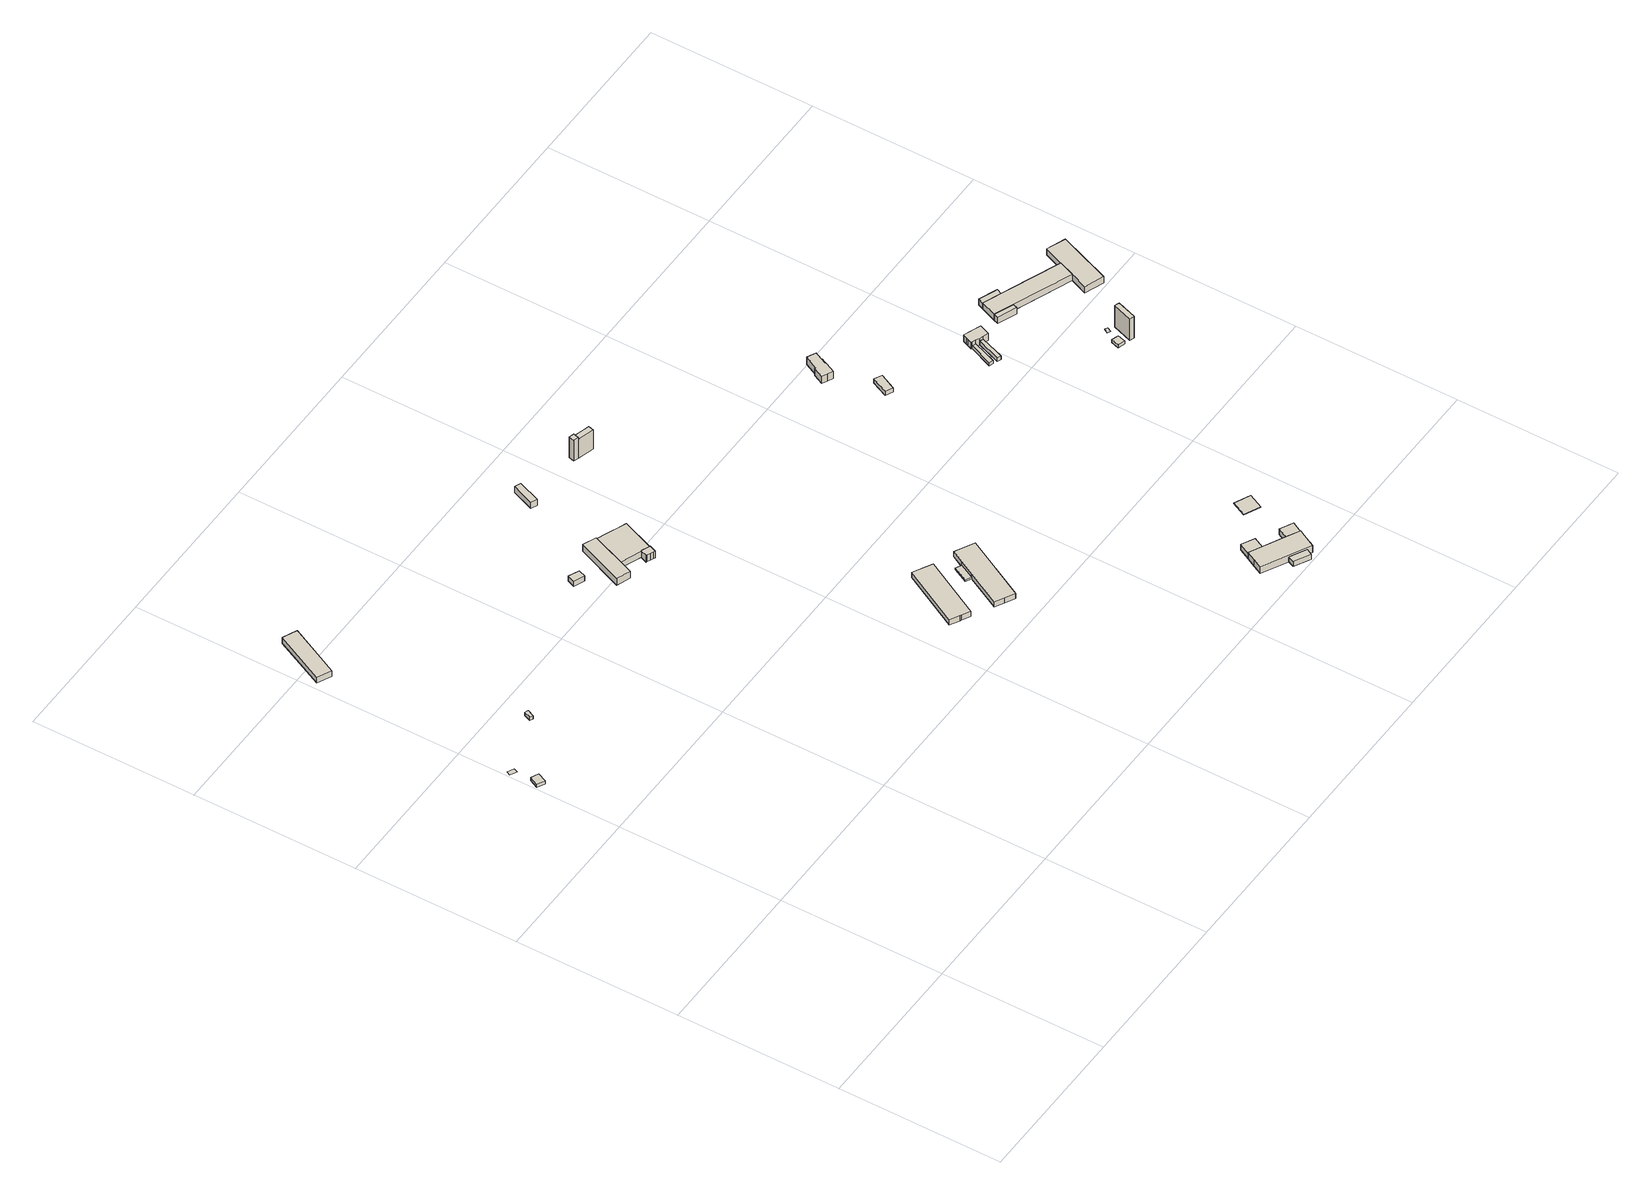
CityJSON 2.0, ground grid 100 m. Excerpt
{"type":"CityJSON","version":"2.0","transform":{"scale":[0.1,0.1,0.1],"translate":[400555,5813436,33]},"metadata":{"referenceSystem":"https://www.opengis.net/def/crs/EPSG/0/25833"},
"CityObjects":{
"building1":{"type":"Building","attributes":{"Gemeindeschluessel":"11000009","BezugspunktDach":"2200","function":"31001_2000","measuredHeight":2.48,"storeysAboveGround":1},"address":[{"country":"Germany","locality":"Berlin","thoroughfareNumber":"131B (3)","thoroughfareName":"An der Wuhlheide"}],"geometry":[{"type":"Solid","lod":"1","boundaries":[[[[0,1,2,3]],[[4,5,6,7]],[[4,7,3,2]],[[5,4,2,1]],[[6,5,1,0]],[[7,6,0,3]]]]}]},
"building2":{"type":"Building","attributes":{"Gemeindeschluessel":"11000009","BezugspunktDach":"2200","function":"51009_1610","measuredHeight":0.04,"storeysAboveGround":0},"address":[{"country":"Germany","locality":"Berlin"}],"geometry":[{"type":"MultiSurface","lod":"1","boundaries":[[[8,9,10,11]]]}]},
"building3":{"type":"Building","attributes":{"Gemeindeschluessel":"11000009","BezugspunktDach":"2200","function":"31001_2520","measuredHeight":2.38,"storeysAboveGround":1},"address":[{"country":"Germany","locality":"Berlin","thoroughfareNumber":"131B (6)","thoroughfareName":"An der Wuhlheide"}],"geometry":[{"type":"Solid","lod":"1","boundaries":[[[[12,13,14,15]],[[16,17,18,19]],[[16,19,15,14]],[[17,16,14,13]],[[18,17,13,12]],[[19,18,12,15]]]]}]},
"building4":{"type":"Building","attributes":{"Gemeindeschluessel":"11000009","BezugspunktDach":"2200","function":"31001_2000","measuredHeight":4.87,"storeysAboveGround":1},"address":[{"country":"Germany","locality":"Berlin","thoroughfareNumber":"131B (9)","thoroughfareName":"An der Wuhlheide"}],"geometry":[{"type":"Solid","lod":"1","boundaries":[[[[20,21,22,23]],[[24,25,26,27]],[[24,27,23,22]],[[25,24,22,21]],[[26,25,21,20]],[[27,26,20,23]]]]}]},
"building5":{"type":"Building","attributes":{"Gemeindeschluessel":"11000009","BezugspunktDach":"2200","function":"31001_2000","measuredHeight":3.69,"storeysAboveGround":1},"address":[{"country":"Germany","locality":"Berlin","thoroughfareNumber":"167 (1)","thoroughfareName":"An der Wuhlheide"}],"geometry":[{"type":"Solid","lod":"1","boundaries":[[[[28,29,30,31]],[[32,33,34,35]],[[32,35,31,30]],[[33,32,30,29]],[[34,33,29,28]],[[35,34,28,31]]]]}]},
"building6":{"type":"Building","attributes":{"Gemeindeschluessel":"11000009","function":"31001_2000"},"address":[{"country":"Germany","locality":"Berlin","thoroughfareNumber":"167","thoroughfareName":"An der Wuhlheide"}],"children":["building6-1","building6-2","building6-3"]},
"building6-1":{"type":"BuildingPart","attributes":{"BezugspunktDach":"2200","measuredHeight":4.33,"storeysAboveGround":1},"parents":["building6"],"geometry":[{"type":"MultiSurface","lod":"1","boundaries":[[[36,37,38,39,40,41,42,43]],[[44,45,46,47,48,49,50,51]],[[45,44,42,41]],[[46,45,41,40]],[[47,46,40,39]],[[48,47,39,38]],[[49,48,38,37]],[[51,50,36,43]],[[44,51,43,42]],[[50,52,53,36,54]],[[55,56,57,53,52]],[[49,37,57,58,56]]]}]},
"building6-2":{"type":"BuildingPart","attributes":{"BezugspunktDach":"2200","measuredHeight":5.02,"storeysAboveGround":1},"parents":["building6"],"geometry":[{"type":"MultiSurface","lod":"1","boundaries":[[[59,60,61,62,63,64,65,66,67]],[[50,52,56,49,68,69,70,71,72]],[[50,72,67,66]],[[53,36,50,66,65]],[[57,53,65,64]],[[49,37,57,56,64,63]],[[68,49,63,62]],[[69,68,62,61]],[[70,69,61,60]],[[71,70,60,59]],[[72,71,59,67]],[[52,50,36,53]],[[56,52,53,57]],[[56,57,37,49,73]]]}]},
"building6-3":{"type":"BuildingPart","attributes":{"BezugspunktDach":"2200","measuredHeight":5.15,"storeysAboveGround":1},"parents":["building6"],"geometry":[{"type":"MultiSurface","lod":"1","boundaries":[[[74,75,76,77,78]],[[79,44,51,80,81]],[[79,81,78,77]],[[44,79,77,76]],[[43,42,44,76,75]],[[80,51,75,74]],[[81,80,74,78]],[[51,44,42,43]]]}]},
"building7":{"type":"Building","attributes":{"Gemeindeschluessel":"11000009","BezugspunktDach":"2200","function":"31001_2000","measuredHeight":4.6,"storeysAboveGround":1},"address":[{"country":"Germany","locality":"Berlin","thoroughfareNumber":"165 (2)","thoroughfareName":"An der Wuhlheide"}],"geometry":[{"type":"Solid","lod":"1","boundaries":[[[[82,83,84,85,86,87,88,89]],[[90,91,92,93,94,95,96,97]],[[90,97,89,88]],[[91,90,88,87]],[[92,91,87,86]],[[93,92,86,85]],[[94,93,85,84]],[[95,94,84,83]],[[96,95,83,82]],[[97,96,82,89]]]]}]},
"building8":{"type":"Building","attributes":{"Gemeindeschluessel":"11000009","BezugspunktDach":"2200","function":"31001_2000","measuredHeight":4.73,"storeysAboveGround":1},"address":[{"country":"Germany","locality":"Berlin","thoroughfareNumber":"167 (2)","thoroughfareName":"An der Wuhlheide"}],"geometry":[{"type":"Solid","lod":"1","boundaries":[[[[98,99,100,101,102]],[[103,104,105,106,107]],[[103,107,102,101]],[[104,103,101,100]],[[105,104,100,99]],[[106,105,99,98]],[[107,106,98,102]]]]}]},
"building9":{"type":"Building","attributes":{"Gemeindeschluessel":"11000009","BezugspunktDach":"2200","function":"31001_2000","measuredHeight":0.992,"storeysAboveGround":1},"address":[{"country":"Germany","locality":"Berlin","thoroughfareNumber":"165 (1)","thoroughfareName":"An der Wuhlheide"}],"geometry":[{"type":"Solid","lod":"1","boundaries":[[[[108,109,110,111]],[[112,113,114,115]],[[112,115,111,110]],[[113,112,110,109]],[[114,113,109,108]],[[115,114,108,111]]]]}]},
"building10":{"type":"Building","attributes":{"Gemeindeschluessel":"11000009","BezugspunktDach":"2200","function":"31001_2000","measuredHeight":4.32,"storeysAboveGround":1},"address":[{"country":"Germany","locality":"Berlin","thoroughfareNumber":"165","thoroughfareName":"An der Wuhlheide"}],"geometry":[{"type":"Solid","lod":"1","boundaries":[[[[116,117,118,119,120,121,122,123,124,125]],[[126,127,128,129,130,131,132,133,134,135]],[[126,135,125,124]],[[127,126,124,123]],[[128,127,123,122]],[[129,128,122,121]],[[130,129,121,120]],[[131,130,120,119]],[[132,131,119,118]],[[133,132,118,117]],[[134,133,117,116]],[[135,134,116,125]]]]}]},
"building11":{"type":"Building","attributes":{"Gemeindeschluessel":"11000009","BezugspunktDach":"2200","function":"51009_1610","measuredHeight":15.38,"storeysAboveGround":0},"address":[{"country":"Germany","locality":"Berlin"}],"geometry":[{"type":"Solid","lod":"1","boundaries":[[[[136,137,138,139]],[[140,141,142,143]],[[140,143,139,138]],[[141,140,138,137]],[[142,141,137,136]],[[143,142,136,139]]]]}]},
"building12":{"type":"Building","attributes":{"Gemeindeschluessel":"11000009","BezugspunktDach":"2200","function":"31001_2000","measuredHeight":16.61,"storeysAboveGround":1},"address":[{"country":"Germany","locality":"Berlin","thoroughfareNumber":"167 (3)","thoroughfareName":"An der Wuhlheide"}],"geometry":[{"type":"Solid","lod":"1","boundaries":[[[[144,145,146,147,148]],[[141,149,150,151,142]],[[141,142,148,147]],[[149,141,147,146]],[[150,149,146,145]],[[151,150,145,144]],[[142,151,144,148]]]]}]},
"building13":{"type":"Building","attributes":{"Gemeindeschluessel":"11000009","BezugspunktDach":"2200","function":"31001_2000","measuredHeight":4.89,"storeysAboveGround":1},"address":[{"country":"Germany","locality":"Berlin","thoroughfareNumber":"163 (1)","thoroughfareName":"An der Wuhlheide"}],"geometry":[{"type":"Solid","lod":"1","boundaries":[[[[152,153,154,155]],[[156,157,158,159]],[[156,159,155,154]],[[157,156,154,153]],[[158,157,153,152]],[[159,158,152,155]]]]}]},
"building14":{"type":"Building","attributes":{"Gemeindeschluessel":"11000009","BezugspunktDach":"2200","function":"31001_2000","measuredHeight":4.42,"storeysAboveGround":1},"address":[{"country":"Germany","locality":"Berlin","thoroughfareNumber":"163 (3)","thoroughfareName":"An der Wuhlheide"}],"geometry":[{"type":"Solid","lod":"1","boundaries":[[[[160,161,162,163]],[[164,165,166,167]],[[164,167,163,162]],[[165,164,162,161]],[[166,165,161,160]],[[167,166,160,163]]]]}]},
"building15":{"type":"Building","attributes":{"Gemeindeschluessel":"11000009","BezugspunktDach":"2200","function":"31001_2000","measuredHeight":5.58,"storeysAboveGround":1},"address":[{"country":"Germany","locality":"Berlin","thoroughfareNumber":"163","thoroughfareName":"An der Wuhlheide"}],"geometry":[{"type":"Solid","lod":"1","boundaries":[[[[168,169,170,171,172,173,174,175]],[[176,177,178,179,180,181,182,183]],[[176,183,175,174]],[[177,176,174,173]],[[178,177,173,172]],[[179,178,172,171]],[[180,179,171,170]],[[181,180,170,169]],[[182,181,169,168]],[[183,182,168,175]]]]}]},
"building16":{"type":"Building","attributes":{"Gemeindeschluessel":"11000009","BezugspunktDach":"2200","function":"31001_2000","measuredHeight":4.94,"storeysAboveGround":1},"address":[{"country":"Germany","locality":"Berlin","thoroughfareNumber":"163 (2)","thoroughfareName":"An der Wuhlheide"}],"geometry":[{"type":"Solid","lod":"1","boundaries":[[[[184,185,186,187]],[[188,189,190,191]],[[188,191,187,186]],[[189,188,186,185]],[[190,189,185,184]],[[191,190,184,187]]]]}]},
"building17":{"type":"Building","attributes":{"Gemeindeschluessel":"11000009","BezugspunktDach":"2200","function":"31001_2000","measuredHeight":0.221,"storeysAboveGround":1},"address":[{"country":"Germany","locality":"Berlin","thoroughfareNumber":"163 (8)","thoroughfareName":"An der Wuhlheide"}],"geometry":[{"type":"Solid","lod":"1","boundaries":[[[[192,193,194,195]],[[196,197,198,199]],[[196,199,195,194]],[[197,196,194,193]],[[198,197,193,192]],[[199,198,192,195]]]]}]},
"building18":{"type":"Building","attributes":{"Gemeindeschluessel":"11000009","BezugspunktDach":"2200","function":"31001_2000","measuredHeight":3,"storeysAboveGround":1},"address":[{"country":"Germany","locality":"Berlin","thoroughfareNumber":"169 (11)","thoroughfareName":"An der Wuhlheide"}],"geometry":[{"type":"Solid","lod":"1","boundaries":[[[[200,201,202,203]],[[204,205,206,207]],[[204,207,203,202]],[[205,204,202,201]],[[206,205,201,200]],[[207,206,200,203]]]]}]},
"building19":{"type":"Building","attributes":{"Gemeindeschluessel":"11000009","BezugspunktDach":"2200","function":"31001_2000","measuredHeight":7.27,"storeysAboveGround":1},"address":[{"country":"Germany","locality":"Berlin","thoroughfareNumber":"169 (12)","thoroughfareName":"An der Wuhlheide"}],"geometry":[{"type":"Solid","lod":"1","boundaries":[[[[208,209,210,211,212,213,214,215,216,217,218,219]],[[220,221,222,223,224,225,226,227,228,229,230,231]],[[220,231,219,218]],[[221,220,218,217]],[[222,221,217,216]],[[223,222,216,215]],[[224,223,215,214]],[[225,224,214,213]],[[226,225,213,212]],[[227,226,212,211]],[[228,227,211,210]],[[229,228,210,209]],[[230,229,209,208]],[[231,230,208,219]]]]}]},
"building20":{"type":"Building","attributes":{"Gemeindeschluessel":"11000009","BezugspunktDach":"2200","function":"31001_2000","measuredHeight":1.2,"storeysAboveGround":1},"address":[{"country":"Germany","locality":"Berlin","thoroughfareNumber":"169 (13)","thoroughfareName":"An der Wuhlheide"}],"geometry":[{"type":"Solid","lod":"1","boundaries":[[[[232,233,234,235,236,237]],[[238,239,240,241,242,243]],[[238,243,237,236]],[[239,238,236,235]],[[240,239,235,234]],[[241,240,234,233]],[[242,241,233,232]],[[243,242,232,237]]]]}]},
"building21":{"type":"Building","attributes":{"Gemeindeschluessel":"11000009","BezugspunktDach":"2200","function":"31001_2000","measuredHeight":2.86,"storeysAboveGround":1},"address":[{"country":"Germany","locality":"Berlin","thoroughfareNumber":"169 (2)","thoroughfareName":"An der Wuhlheide"}],"geometry":[{"type":"Solid","lod":"1","boundaries":[[[[244,245,246,247,248]],[[249,250,251,252,253]],[[249,253,248,247]],[[250,249,247,246]],[[251,250,246,245]],[[252,251,245,244]],[[253,252,244,248]]]]}]},
"building22":{"type":"Building","attributes":{"Gemeindeschluessel":"11000009","BezugspunktDach":"2200","function":"31001_2000","measuredHeight":3.03,"storeysAboveGround":1},"address":[{"country":"Germany","locality":"Berlin","thoroughfareNumber":"169 (3)","thoroughfareName":"An der Wuhlheide"}],"geometry":[{"type":"Solid","lod":"1","boundaries":[[[[254,255,256,257,258]],[[259,260,261,262,263]],[[259,263,258,257]],[[260,259,257,256]],[[261,260,256,255]],[[262,261,255,254]],[[263,262,254,258]]]]}]},
"building23":{"type":"Building","attributes":{"Gemeindeschluessel":"11000009","BezugspunktDach":"2200","function":"31001_2000","measuredHeight":5.29,"storeysAboveGround":1},"address":[{"country":"Germany","locality":"Berlin","thoroughfareNumber":"169 (1)","thoroughfareName":"An der Wuhlheide"}],"geometry":[{"type":"Solid","lod":"1","boundaries":[[[[264,265,266,267,268,269,270,271,272,273,274,275]],[[276,277,278,279,280,281,282,261,259,251,249,283]],[[276,283,275,274]],[[277,276,274,273]],[[278,277,273,272]],[[279,278,272,271]],[[280,279,271,270]],[[281,280,270,269]],[[282,281,269,268]],[[261,282,268,267]],[[259,261,267,266]],[[251,259,266,265]],[[249,251,265,264]],[[283,249,264,275]]]]}]},
"building24":{"type":"Building","attributes":{"Gemeindeschluessel":"11000009","BezugspunktDach":"2200","function":"31001_2000","measuredHeight":2.33,"storeysAboveGround":1},"address":[{"country":"Germany","locality":"Berlin","thoroughfareNumber":"169 (4)","thoroughfareName":"An der Wuhlheide"}],"geometry":[{"type":"Solid","lod":"1","boundaries":[[[[284,285,286,287]],[[288,289,290,291]],[[288,291,287,286]],[[289,288,286,285]],[[290,289,285,284]],[[291,290,284,287]]]]}]},
"building25":{"type":"Building","attributes":{"Gemeindeschluessel":"11000009","BezugspunktDach":"2200","function":"31001_2000","measuredHeight":0.109,"storeysAboveGround":1},"address":[{"country":"Germany","locality":"Berlin","thoroughfareNumber":"169 (6)","thoroughfareName":"An der Wuhlheide"}],"geometry":[{"type":"Solid","lod":"1","boundaries":[[[[292,293,294,295]],[[296,297,298,299]],[[296,299,295,294]],[[297,296,294,293]],[[298,297,293,292]],[[299,298,292,295]]]]}]},
"building26":{"type":"Building","attributes":{"Gemeindeschluessel":"11000009","BezugspunktDach":"2200","function":"31001_2000","measuredHeight":16.12,"storeysAboveGround":1},"address":[{"country":"Germany","locality":"Berlin","thoroughfareNumber":"169 (5)","thoroughfareName":"An der Wuhlheide"}],"geometry":[{"type":"Solid","lod":"1","boundaries":[[[[300,301,302,303]],[[304,305,306,307]],[[304,307,303,302]],[[305,304,302,301]],[[306,305,301,300]],[[307,306,300,303]]]]}]},
"building27":{"type":"Building","attributes":{"Gemeindeschluessel":"11000009","function":"31001_2000"},"address":[{"country":"Germany","locality":"Berlin","thoroughfareNumber":"169","thoroughfareName":"An der Wuhlheide"}],"children":["building27-1","building27-2","building27-3","building27-4"]},
"building27-1":{"type":"BuildingPart","attributes":{"BezugspunktDach":"2200","measuredHeight":5.01,"storeysAboveGround":1},"parents":["building27"],"geometry":[{"type":"MultiSurface","lod":"1","boundaries":[[[308,309,310,311,312,313,314,315]],[[316,317,318,319,320,321,322,323]],[[316,323,315,314]],[[324,325,326,316,314,313]],[[318,317,313,312]],[[319,318,312,311]],[[322,321,309,308]],[[317,316,326,325,324]],[[320,319,311,310]],[[321,327,320,310,309]],[[328,323,322,308,315]]]}]},
"building27-2":{"type":"BuildingPart","attributes":{"BezugspunktDach":"2200","measuredHeight":4.63,"storeysAboveGround":1},"parents":["building27"],"geometry":[{"type":"MultiSurface","lod":"1","boundaries":[[[329,330,331,332]],[[323,322,333,334]],[[323,334,332,331]],[[308,315,323,331,330]],[[333,322,330,329]],[[334,333,329,332]],[[322,323,315,308]]]}]},
"building27-3":{"type":"BuildingPart","attributes":{"BezugspunktDach":"2200","measuredHeight":4.26,"storeysAboveGround":1},"parents":["building27"],"geometry":[{"type":"Solid","lod":"1","boundaries":[[[[325,335,336,326]],[[337,338,317,316]],[[337,316,326,336]],[[338,337,336,335]],[[317,338,335,325]],[[316,317,325,326]]]]}]},
"building27-4":{"type":"BuildingPart","attributes":{"BezugspunktDach":"2200","measuredHeight":4.63,"storeysAboveGround":1},"parents":["building27"],"geometry":[{"type":"MultiSurface","lod":"1","boundaries":[[[339,340,341,342,343,344,345,346]],[[347,321,319,348,349,350,351,352]],[[347,352,346,345]],[[321,347,345,344]],[[311,310,309,353,344,343]],[[348,319,343,342]],[[349,348,342,341]],[[350,349,341,340]],[[351,350,340,339]],[[352,351,339,346]],[[319,320,310,311]],[[320,321,353,309,310]]]}]}
},
"vertices":[
[48,2491,44],[74,2547,44],[29,2567,44],[3,2513,44],[29,2567,20],[74,2547,20],[48,2491,20],[3,2513,20],
[44,2663,21],[54,2686,21],[14,2705,21],[4,2681,21],
[419,2803,41],[438,2845,41],[417,2854,41],[401,2812,41],[417,2854,17],[438,2845,17],[419,2803,17],[401,2812,17],
[114,3855,61],[265,4167,61],[181,4206,61],[32,3896,61],[181,4206,18],[265,4167,18],[114,3855,18],[32,3896,18],
[1421,3124,50],[1439,3167,50],[1374,3195,50],[1358,3150,50],[1374,3195,13],[1439,3167,13],[1421,3124,13],[1358,3150,13],
[1725,2968,57],[1779,2947,57],[1857,3143,57],[1802,3165,57],[1769,3179,57],[1734,3193,57],[1677,3216,57],[1599,3018,57],[1677,3216,14],[1734,3193,14],[1769,3179,14],[1802,3165,14],[1857,3143,14],[1779,2947,14],[1725,2968,14],[1599,3018,14],[1732,2965,14],[1732,2965,57],[1725,2968,30],[1744,2960,14],[1772,2949,14],[1772,2949,57],[1772,2949,30],
[1715,2924,63],[1735,2915,63],[1755,2907,63],[1762,2904,63],[1779,2947,63],[1772,2949,63],[1732,2965,63],[1725,2968,63],[1709,2926,63],[1762,2904,14],[1755,2907,14],[1735,2915,14],[1715,2924,14],[1709,2926,14],[1778,2947,14],
[1566,2934,65],[1599,3018,65],[1677,3216,65],[1599,3249,65],[1483,2965,65],[1599,3249,14],[1566,2934,14],[1483,2965,14],
[2225,1309,59],[2235,1304,59],[2282,1279,59],[2469,1631,59],[2413,1662,59],[2404,1667,59],[2357,1693,59],[2169,1340,59],[2357,1693,19],[2404,1667,19],[2413,1662,19],[2469,1631,19],[2282,1279,19],[2235,1304,19],[2225,1309,19],[2169,1340,19],
[1757,3632,55],[1811,3768,55],[1792,3775,55],[1773,3783,55],[1719,3647,55],[1773,3783,10],[1792,3775,10],[1811,3768,10],[1757,3632,10],[1719,3647,10],
[2517,1424,30],[2565,1515,30],[2530,1534,30],[2483,1443,30],[2530,1534,20],[2565,1515,20],[2517,1424,20],[2483,1443,20],
[2463,1183,57],[2519,1153,57],[2719,1530,57],[2673,1555,57],[2666,1559,57],[2661,1561,57],[2604,1592,57],[2565,1515,57],[2517,1424,57],[2407,1213,57],[2517,1424,19],[2565,1515,19],[2604,1592,19],[2661,1561,19],[2666,1559,19],[2673,1555,19],[2719,1530,19],[2519,1153,19],[2463,1183,19],[2407,1213,19],
[2166,3640,161],[2175,3673,161],[2146,3682,161],[2136,3649,161],[2146,3682,7],[2175,3673,7],[2166,3640,7],[2136,3649,7],
[2266,3610,148],[2275,3644,148],[2225,3658,148],[2175,3673,148],[2166,3640,148],[2225,3658,7],[2275,3644,7],[2266,3610,7],
[3496,244,62],[3529,313,62],[3453,353,62],[3418,284,62],[3453,353,22],[3529,313,22],[3496,244,22],[3418,284,22],
[3592,6,57],[3613,43,57],[3515,94,57],[3498,58,57],[3515,94,21],[3613,43,21],[3592,6,21],[3498,58,21],
[3640,28,70],[3669,84,70],[3699,139,70],[3622,179,70],[3496,244,70],[3418,284,70],[3390,229,70],[3362,175,70],[3390,229,20],[3418,284,20],[3496,244,20],[3622,179,20],[3699,139,20],[3669,84,20],[3640,28,20],[3362,175,20],
[3699,139,62],[3734,205,62],[3656,245,62],[3622,179,62],[3656,245,21],[3734,205,21],[3699,139,21],[3622,179,21],
[3773,433,22],[3817,523,22],[3720,569,22],[3678,478,22],[3720,569,20],[3817,523,20],[3773,433,20],[3678,478,20],
[3451,2508,49],[3500,2607,49],[3454,2630,49],[3407,2530,49],[3454,2630,19],[3500,2607,19],[3451,2508,19],[3407,2530,19],
[3335,2839,74],[3366,2824,74],[3394,2883,74],[3397,2890,74],[3392,2891,74],[3423,2956,74],[3431,2972,74],[3405,2985,74],[3379,2998,74],[3339,2916,74],[3333,2918,74],[3301,2855,74],[3333,2918,21],[3339,2916,21],[3379,2998,21],[3405,2985,21],[3431,2972,21],[3423,2956,21],[3392,2891,21],[3397,2890,21],[3394,2883,21],[3366,2824,21],[3335,2839,21],[3301,2855,21],
[3397,2890,32],[3394,2883,32],[3412,2875,32],[3446,2945,32],[3423,2956,32],[3392,2891,32],[3423,2956,20],[3446,2945,20],[3412,2875,20],[3394,2883,20],[3397,2890,20],[3392,2891,20],
[3912,2182,38],[3967,2325,38],[3956,2329,38],[3945,2334,38],[3887,2190,38],[3945,2334,16],[3956,2329,16],[3967,2325,16],[3912,2182,16],[3887,2190,16],
[3959,2163,43],[4012,2307,43],[4001,2312,43],[3990,2316,43],[3935,2172,43],[3990,2316,16],[4001,2312,16],[4012,2307,16],[3959,2163,16],[3935,2172,16],
[3945,2334,65],[3967,2325,65],[3990,2316,65],[4012,2307,65],[4043,2295,65],[4053,2321,65],[4059,2336,65],[4069,2361,65],[3966,2400,65],[3956,2375,65],[3950,2360,65],[3940,2335,65],[3950,2360,16],[3956,2375,16],[3966,2400,16],[4069,2361,16],[4059,2336,16],[4053,2321,16],[4043,2295,16],[3940,2335,16],
[4401,1679,42],[4415,1727,42],[4373,1740,42],[4357,1692,42],[4373,1740,19],[4415,1727,19],[4401,1679,19],[4357,1692,19],
[4435,1788,23],[4450,1816,23],[4432,1824,23],[4418,1797,23],[4432,1824,22],[4450,1816,22],[4435,1788,22],[4418,1797,22],
[4465,1662,180],[4504,1780,180],[4478,1789,180],[4437,1671,180],[4478,1789,19],[4504,1780,19],[4465,1662,19],[4437,1671,19],
[4294,2303,62],[4648,2163,62],[4667,2210,62],[4686,2257,62],[4498,2332,62],[4331,2399,62],[4220,2443,62],[4183,2348,62],[4220,2443,16],[4331,2399,16],[4498,2332,16],[4686,2257,16],[4667,2210,16],[4648,2163,16],[4294,2303,16],[4183,2348,16],[4331,2399,45],[4331,2399,59],[4220,2443,59],[4653,2175,16],[4183,2348,47],
[4285,2275,63],[4294,2303,63],[4183,2348,63],[4172,2319,63],[4285,2275,16],[4172,2319,16],
[4345,2433,59],[4234,2477,59],[4234,2477,16],[4345,2433,16],
[4721,2014,63],[4845,2331,63],[4734,2375,63],[4687,2257,63],[4686,2257,63],[4648,2163,63],[4649,2163,63],[4605,2058,63],[4649,2163,16],[4687,2257,16],[4734,2375,16],[4845,2331,16],[4721,2014,16],[4605,2058,16],[4648,2163,44]
]}
